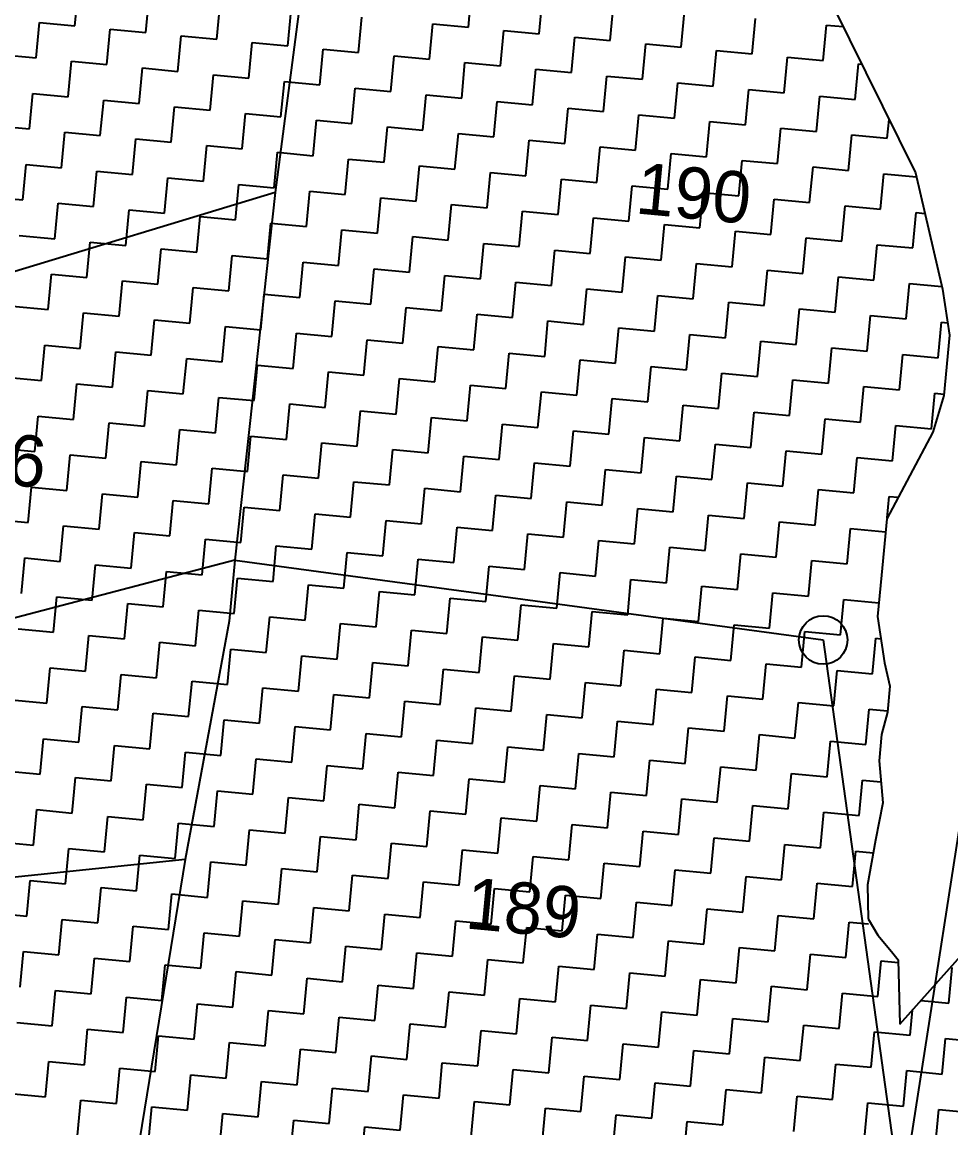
# Model space of a CAD drawing. Header units: metres. Extents: x 279090 to 282389, y 2073542 to 2078104.
# Drawn here: x 279876.3 to 280039.6, y 2076633.8 to 2076828.3 of the extents above; entities that cross this region are included whole.
import ezdxf
from ezdxf.enums import TextEntityAlignment as Align

# ---------------------------------------------------------------- set-up
doc = ezdxf.new("R2010")
doc.units = ezdxf.units.M
doc.header["$LTSCALE"] = 0.3
doc.header["$MEASUREMENT"] = 0
for name, color, linetype in [('POLY_HATCH', 12, 'Continuous'), ('POLY_PARCEL', 6, 'Continuous'), ('TEXT_PARCEL', 7, 'Continuous')]:
    doc.layers.add(name, color=color, linetype=linetype)
doc.styles.add('TEXT_MAP', font='', dxfattribs={"height": 1.8})
doc.styles.get('TEXT_MAP').set_extended_font_data('Kruti Dev 050')

msp = doc.modelspace()

# ---------------------------------------------------------------- linework, layer by layer
msp.add_circle((280017.17, 2076719.6), 4.27)
at = {"layer": 'POLY_HATCH', "linetype": 'Continuous'}
for p, q in [((279885.53, 2076827.61), (279886.12, 2076833.85)), ((279898.01, 2076826.43), (279898.6, 2076832.67)), ((279954.75, 2076827.38), (279955.34, 2076833.62)), ((279967.23, 2076826.2), (279967.82, 2076832.44)), ((279910.49, 2076825.25), (279911.08, 2076831.49)), ((279922.97, 2076824.08), (279923.56, 2076830.32)), ((279979.71, 2076825.02), (279980.3, 2076831.26)), ((279935.45, 2076822.9), (279936.03, 2076829.14)), ((279992.19, 2076823.85), (279992.77, 2076830.09)), ((280004.66, 2076822.67), (280005.25, 2076828.91)), ((279878.71, 2076821.96), (279879.29, 2076828.19)), ((279879.29, 2076828.19), (279885.53, 2076827.61)), ((279891.18, 2076820.78), (279891.77, 2076827.02)), ((279891.77, 2076827.02), (279898.01, 2076826.43)), ((279947.92, 2076821.73), (279948.51, 2076827.96)), ((279948.51, 2076827.96), (279954.75, 2076827.38)), ((279960.4, 2076820.55), (279960.99, 2076826.79)), ((279960.99, 2076826.79), (279967.23, 2076826.2)), ((280017.14, 2076821.5), (280017.73, 2076827.73)), ((280017.73, 2076827.73), (280020.67, 2076827.46)), ((279903.66, 2076819.6), (279904.25, 2076825.84)), ((279904.25, 2076825.84), (279910.49, 2076825.25)), ((279916.14, 2076818.43), (279916.73, 2076824.67)), ((279916.73, 2076824.67), (279922.97, 2076824.08)), ((279972.88, 2076819.37), (279973.47, 2076825.61)), ((279973.47, 2076825.61), (279979.71, 2076825.02)), ((279872.47, 2076822.54), (279878.71, 2076821.96)), ((279928.62, 2076817.25), (279929.21, 2076823.49)), ((279929.21, 2076823.49), (279935.45, 2076822.9)), ((279985.36, 2076818.2), (279985.95, 2076824.44)), ((279985.95, 2076824.44), (279992.19, 2076823.85)), ((279997.84, 2076817.02), (279998.43, 2076823.26)), ((279998.43, 2076823.26), (280004.66, 2076822.67)), ((279884.36, 2076815.13), (279884.94, 2076821.37)), ((279884.94, 2076821.37), (279891.18, 2076820.78)), ((279941.1, 2076816.07), (279941.68, 2076822.31)), ((279941.68, 2076822.31), (279947.92, 2076821.73)), ((279953.58, 2076814.9), (279954.16, 2076821.14)), ((279954.16, 2076821.14), (279960.4, 2076820.55)), ((280010.32, 2076815.84), (280010.9, 2076822.08)), ((280010.9, 2076822.08), (280017.14, 2076821.5)), ((280022.79, 2076814.67), (280023.38, 2076820.91)), ((280023.38, 2076820.91), (280023.94, 2076820.85)), ((279896.83, 2076813.95), (279897.42, 2076820.19)), ((279897.42, 2076820.19), (279903.66, 2076819.6)), ((279909.31, 2076812.78), (279909.9, 2076819.01)), ((279909.9, 2076819.01), (279916.14, 2076818.43)), ((279966.05, 2076813.72), (279966.64, 2076819.96)), ((279966.64, 2076819.96), (279972.88, 2076819.37)), ((279978.53, 2076812.55), (279979.12, 2076818.78)), ((279979.12, 2076818.78), (279985.36, 2076818.2)), ((279921.79, 2076811.6), (279922.38, 2076817.84)), ((279922.38, 2076817.84), (279928.62, 2076817.25)), ((279991.01, 2076811.37), (279991.6, 2076817.61)), ((279991.6, 2076817.61), (279997.84, 2076817.02)), ((279877.53, 2076809.48), (279878.12, 2076815.72)), ((279878.12, 2076815.72), (279884.36, 2076815.13)), ((279934.27, 2076810.42), (279934.86, 2076816.66)), ((279934.86, 2076816.66), (279941.1, 2076816.07)), ((279946.75, 2076809.25), (279947.34, 2076815.49)), ((279947.34, 2076815.49), (279953.58, 2076814.9)), ((280003.49, 2076810.19), (280004.08, 2076816.43)), ((280004.08, 2076816.43), (280010.32, 2076815.84)), ((280015.97, 2076809.02), (280016.56, 2076815.26)), ((280016.56, 2076815.26), (280022.79, 2076814.67)), ((279890.01, 2076808.3), (279890.6, 2076814.54)), ((279890.6, 2076814.54), (279896.83, 2076813.95)), ((279902.49, 2076807.12), (279903.07, 2076813.36)), ((279903.07, 2076813.36), (279909.31, 2076812.78)), ((279959.23, 2076808.07), (279959.81, 2076814.31)), ((279959.81, 2076814.31), (279966.05, 2076813.72)), ((279971.7, 2076806.89), (279972.29, 2076813.13)), ((279972.29, 2076813.13), (279978.53, 2076812.55)), ((279914.96, 2076805.95), (279915.55, 2076812.19)), ((279915.55, 2076812.19), (279921.79, 2076811.6)), ((279927.44, 2076804.77), (279928.03, 2076811.01)), ((279928.03, 2076811.01), (279934.27, 2076810.42)), ((279984.18, 2076805.72), (279984.77, 2076811.96)), ((279984.77, 2076811.96), (279991.01, 2076811.37)), ((280028.45, 2076807.84), (280028.76, 2076811.15)), ((279871.29, 2076810.07), (279877.53, 2076809.48)), ((279883.18, 2076802.65), (279883.77, 2076808.89)), ((279883.77, 2076808.89), (279890.01, 2076808.3)), ((279939.92, 2076803.6), (279940.51, 2076809.84)), ((279940.51, 2076809.84), (279946.75, 2076809.25)), ((279996.66, 2076804.54), (279997.25, 2076810.78)), ((279997.25, 2076810.78), (280003.49, 2076810.19)), ((280009.14, 2076803.37), (280009.73, 2076809.61)), ((280009.73, 2076809.61), (280015.97, 2076809.02)), ((279895.66, 2076801.47), (279896.25, 2076807.71)), ((279896.25, 2076807.71), (279902.49, 2076807.12)), ((279952.4, 2076802.42), (279952.99, 2076808.66)), ((279952.99, 2076808.66), (279959.23, 2076808.07)), ((279964.88, 2076801.24), (279965.47, 2076807.48)), ((279965.47, 2076807.48), (279971.7, 2076806.89)), ((280021.62, 2076802.19), (280022.21, 2076808.43)), ((280022.21, 2076808.43), (280028.45, 2076807.84)), ((279908.14, 2076800.3), (279908.72, 2076806.54)), ((279908.72, 2076806.54), (279914.96, 2076805.95)), ((279920.62, 2076799.12), (279921.2, 2076805.36)), ((279921.2, 2076805.36), (279927.44, 2076804.77)), ((279977.36, 2076800.07), (279977.94, 2076806.31)), ((279977.94, 2076806.31), (279984.18, 2076805.72)), ((279989.83, 2076798.89), (279990.42, 2076805.13)), ((279990.42, 2076805.13), (279996.66, 2076804.54)), ((279876.35, 2076797), (279876.94, 2076803.24)), ((279876.94, 2076803.24), (279883.18, 2076802.65)), ((279933.09, 2076797.95), (279933.68, 2076804.18)), ((279933.68, 2076804.18), (279939.92, 2076803.6)), ((280002.31, 2076797.72), (280002.9, 2076803.95)), ((280002.9, 2076803.95), (280009.14, 2076803.37)), ((279888.83, 2076795.82), (279889.42, 2076802.06)), ((279889.42, 2076802.06), (279895.66, 2076801.47)), ((279945.57, 2076796.77), (279946.16, 2076803.01)), ((279946.16, 2076803.01), (279952.4, 2076802.42)), ((279958.05, 2076795.59), (279958.64, 2076801.83)), ((279958.64, 2076801.83), (279964.88, 2076801.24)), ((280014.79, 2076796.54), (280015.38, 2076802.78)), ((280015.38, 2076802.78), (280021.62, 2076802.19)), ((280027.27, 2076795.36), (280027.86, 2076801.6)), ((280027.86, 2076801.6), (280033.58, 2076801.06)), ((279901.31, 2076794.65), (279901.9, 2076800.89)), ((279901.9, 2076800.89), (279908.14, 2076800.3)), ((279913.79, 2076793.47), (279914.38, 2076799.71)), ((279914.38, 2076799.71), (279920.62, 2076799.12)), ((279970.53, 2076794.42), (279971.12, 2076800.66)), ((279971.12, 2076800.66), (279977.36, 2076800.07)), ((279983.01, 2076793.24), (279983.59, 2076799.48)), ((279983.59, 2076799.48), (279989.83, 2076798.89)), ((279870.11, 2076797.59), (279876.35, 2076797)), ((279926.27, 2076792.29), (279926.85, 2076798.53)), ((279926.85, 2076798.53), (279933.09, 2076797.95)), ((279938.74, 2076791.12), (279939.33, 2076797.36)), ((279939.33, 2076797.36), (279945.57, 2076796.77)), ((279995.49, 2076792.06), (279996.07, 2076798.3)), ((279996.07, 2076798.3), (280002.31, 2076797.72)), ((279882, 2076790.17), (279882.59, 2076796.41)), ((279882.59, 2076796.41), (279888.83, 2076795.82)), ((279951.22, 2076789.94), (279951.81, 2076796.18)), ((279951.81, 2076796.18), (279958.05, 2076795.59)), ((280007.96, 2076790.89), (280008.55, 2076797.13)), ((280008.55, 2076797.13), (280014.79, 2076796.54)), ((280020.44, 2076789.71), (280021.03, 2076795.95)), ((280021.03, 2076795.95), (280027.27, 2076795.36)), ((279894.48, 2076789), (279895.07, 2076795.23)), ((279895.07, 2076795.23), (279901.31, 2076794.65)), ((279906.96, 2076787.82), (279907.55, 2076794.06)), ((279907.55, 2076794.06), (279913.79, 2076793.47)), ((279963.7, 2076788.77), (279964.29, 2076795)), ((279964.29, 2076795), (279970.53, 2076794.42)), ((279976.18, 2076787.59), (279976.77, 2076793.83)), ((279976.77, 2076793.83), (279983.01, 2076793.24)), ((280032.92, 2076788.54), (280033.51, 2076794.77)), ((280033.51, 2076794.77), (280035.07, 2076794.63)), ((279919.44, 2076786.64), (279920.03, 2076792.88)), ((279920.03, 2076792.88), (279926.27, 2076792.29)), ((279931.92, 2076785.47), (279932.51, 2076791.71)), ((279932.51, 2076791.71), (279938.74, 2076791.12)), ((279988.66, 2076786.41), (279989.25, 2076792.65)), ((279989.25, 2076792.65), (279995.49, 2076792.06)), ((280001.14, 2076785.24), (280001.72, 2076791.48)), ((280001.72, 2076791.48), (280007.96, 2076790.89)), ((279875.76, 2076790.76), (279882, 2076790.17)), ((279887.65, 2076783.34), (279888.24, 2076789.58)), ((279888.24, 2076789.58), (279894.48, 2076789)), ((279944.4, 2076784.29), (279944.98, 2076790.53)), ((279944.98, 2076790.53), (279951.22, 2076789.94)), ((280013.61, 2076784.06), (280014.2, 2076790.3)), ((280014.2, 2076790.3), (280020.44, 2076789.71)), ((279900.13, 2076782.17), (279900.72, 2076788.41)), ((279900.72, 2076788.41), (279906.96, 2076787.82)), ((279956.87, 2076783.11), (279957.46, 2076789.35)), ((279957.46, 2076789.35), (279963.7, 2076788.77)), ((279969.35, 2076781.94), (279969.94, 2076788.18)), ((279969.94, 2076788.18), (279976.18, 2076787.59)), ((280026.09, 2076782.88), (280026.68, 2076789.12)), ((280026.68, 2076789.12), (280032.92, 2076788.54)), ((279912.61, 2076780.99), (279913.2, 2076787.23)), ((279913.2, 2076787.23), (279919.44, 2076786.64)), ((279925.09, 2076779.82), (279925.68, 2076786.05)), ((279925.68, 2076786.05), (279931.92, 2076785.47)), ((279981.83, 2076780.76), (279982.42, 2076787)), ((279982.42, 2076787), (279988.66, 2076786.41)), ((279994.31, 2076779.59), (279994.9, 2076785.82)), ((279994.9, 2076785.82), (280001.14, 2076785.24)), ((279880.83, 2076777.69), (279881.42, 2076783.93)), ((279881.42, 2076783.93), (279887.65, 2076783.34)), ((279937.57, 2076778.64), (279938.16, 2076784.88)), ((279938.16, 2076784.88), (279944.4, 2076784.29)), ((279950.05, 2076777.46), (279950.63, 2076783.7)), ((279950.63, 2076783.7), (279956.87, 2076783.11)), ((280006.79, 2076778.41), (280007.38, 2076784.65)), ((280007.38, 2076784.65), (280013.61, 2076784.06)), ((279893.31, 2076776.52), (279893.89, 2076782.76)), ((279893.89, 2076782.76), (279900.13, 2076782.17)), ((279962.52, 2076776.29), (279963.11, 2076782.53)), ((279963.11, 2076782.53), (279969.35, 2076781.94)), ((280019.27, 2076777.23), (280019.85, 2076783.47)), ((280019.85, 2076783.47), (280026.09, 2076782.88)), ((280031.74, 2076776.06), (280032.33, 2076782.3)), ((280032.33, 2076782.3), (280038.05, 2076781.76)), ((279905.78, 2076775.34), (279906.37, 2076781.58)), ((279906.37, 2076781.58), (279912.61, 2076780.99)), ((279918.26, 2076774.16), (279918.85, 2076780.4)), ((279918.85, 2076780.4), (279925.09, 2076779.82)), ((279975, 2076775.11), (279975.59, 2076781.35)), ((279975.59, 2076781.35), (279981.83, 2076780.76)), ((279987.48, 2076773.93), (279988.07, 2076780.17)), ((279988.07, 2076780.17), (279994.31, 2076779.59)), ((279874.59, 2076778.28), (279880.83, 2076777.69)), ((279930.74, 2076772.99), (279931.33, 2076779.23)), ((279931.33, 2076779.23), (279937.57, 2076778.64)), ((279943.22, 2076771.81), (279943.81, 2076778.05)), ((279943.81, 2076778.05), (279950.05, 2076777.46)), ((279999.96, 2076772.76), (280000.55, 2076779)), ((280000.55, 2076779), (280006.79, 2076778.41)), ((280012.44, 2076771.58), (280013.03, 2076777.82)), ((280013.03, 2076777.82), (280019.27, 2076777.23)), ((279886.48, 2076770.87), (279887.07, 2076777.11)), ((279887.07, 2076777.11), (279893.31, 2076776.52)), ((279898.96, 2076769.69), (279899.55, 2076775.93)), ((279899.55, 2076775.93), (279905.78, 2076775.34)), ((279955.7, 2076770.64), (279956.29, 2076776.88)), ((279956.29, 2076776.88), (279962.52, 2076776.29)), ((280024.92, 2076770.41), (280025.5, 2076776.65)), ((280025.5, 2076776.65), (280031.74, 2076776.06)), ((279911.44, 2076768.51), (279912.02, 2076774.75)), ((279912.02, 2076774.75), (279918.26, 2076774.16)), ((279968.18, 2076769.46), (279968.76, 2076775.7)), ((279968.76, 2076775.7), (279975, 2076775.11)), ((279980.65, 2076768.28), (279981.24, 2076774.52)), ((279981.24, 2076774.52), (279987.48, 2076773.93)), ((280037.4, 2076769.23), (280037.98, 2076775.47)), ((280037.98, 2076775.47), (280039.06, 2076775.37)), ((279923.91, 2076767.34), (279924.5, 2076773.58)), ((279924.5, 2076773.58), (279930.74, 2076772.99)), ((279936.39, 2076766.16), (279936.98, 2076772.4)), ((279936.98, 2076772.4), (279943.22, 2076771.81)), ((279993.13, 2076767.11), (279993.72, 2076773.35)), ((279993.72, 2076773.35), (279999.96, 2076772.76)), ((280005.61, 2076765.93), (280006.2, 2076772.17)), ((280006.2, 2076772.17), (280012.44, 2076771.58)), ((279879.65, 2076765.21), (279880.24, 2076771.45)), ((279880.24, 2076771.45), (279886.48, 2076770.87)), ((279892.13, 2076764.04), (279892.72, 2076770.28)), ((279892.72, 2076770.28), (279898.96, 2076769.69)), ((279948.87, 2076764.98), (279949.46, 2076771.22)), ((279949.46, 2076771.22), (279955.7, 2076770.64)), ((279961.35, 2076763.81), (279961.94, 2076770.05)), ((279961.94, 2076770.05), (279968.18, 2076769.46)), ((280018.09, 2076764.75), (280018.68, 2076770.99)), ((280018.68, 2076770.99), (280024.92, 2076770.41)), ((279904.61, 2076762.86), (279905.2, 2076769.1)), ((279905.2, 2076769.1), (279911.44, 2076768.51)), ((279973.83, 2076762.63), (279974.42, 2076768.87)), ((279974.42, 2076768.87), (279980.65, 2076768.28)), ((280030.57, 2076763.58), (280031.16, 2076769.82)), ((280031.16, 2076769.82), (280037.4, 2076769.23)), ((279917.09, 2076761.69), (279917.67, 2076767.93)), ((279917.67, 2076767.93), (279923.91, 2076767.34)), ((279929.56, 2076760.51), (279930.15, 2076766.75)), ((279930.15, 2076766.75), (279936.39, 2076766.16)), ((279986.31, 2076761.46), (279986.89, 2076767.7)), ((279986.89, 2076767.7), (279993.13, 2076767.11)), ((279998.78, 2076760.28), (279999.37, 2076766.52)), ((279999.37, 2076766.52), (280005.61, 2076765.93)), ((279873.41, 2076765.8), (279879.65, 2076765.21)), ((279885.3, 2076758.39), (279885.89, 2076764.63)), ((279885.89, 2076764.63), (279892.13, 2076764.04)), ((279942.04, 2076759.33), (279942.63, 2076765.57)), ((279942.63, 2076765.57), (279948.87, 2076764.98)), ((279954.52, 2076758.16), (279955.11, 2076764.4)), ((279955.11, 2076764.4), (279961.35, 2076763.81)), ((280011.26, 2076759.1), (280011.85, 2076765.34)), ((280011.85, 2076765.34), (280018.09, 2076764.75)), ((280023.74, 2076757.93), (280024.33, 2076764.17)), ((280024.33, 2076764.17), (280030.57, 2076763.58)), ((279897.78, 2076757.21), (279898.37, 2076763.45)), ((279898.37, 2076763.45), (279904.61, 2076762.86)), ((279910.26, 2076756.04), (279910.85, 2076762.27)), ((279910.85, 2076762.27), (279917.09, 2076761.69)), ((279967, 2076756.98), (279967.59, 2076763.22)), ((279967.59, 2076763.22), (279973.83, 2076762.63)), ((280036.22, 2076756.75), (280036.81, 2076762.99)), ((280036.81, 2076762.99), (280038.42, 2076762.84)), ((279922.74, 2076754.86), (279923.33, 2076761.1)), ((279923.33, 2076761.1), (279929.56, 2076760.51)), ((279979.48, 2076755.81), (279980.07, 2076762.04)), ((279980.07, 2076762.04), (279986.31, 2076761.46)), ((279991.96, 2076754.63), (279992.54, 2076760.87)), ((279992.54, 2076760.87), (279998.78, 2076760.28)), ((279878.48, 2076752.74), (279879.06, 2076758.98)), ((279879.06, 2076758.98), (279885.3, 2076758.39)), ((279935.22, 2076753.68), (279935.8, 2076759.92)), ((279935.8, 2076759.92), (279942.04, 2076759.33)), ((279947.69, 2076752.51), (279948.28, 2076758.75)), ((279948.28, 2076758.75), (279954.52, 2076758.16)), ((280004.43, 2076753.45), (280005.02, 2076759.69)), ((280005.02, 2076759.69), (280011.26, 2076759.1)), ((280016.91, 2076752.28), (280017.5, 2076758.52)), ((280017.5, 2076758.52), (280023.74, 2076757.93)), ((279890.95, 2076751.56), (279891.54, 2076757.8)), ((279891.54, 2076757.8), (279897.78, 2076757.21)), ((279903.43, 2076750.38), (279904.02, 2076756.62)), ((279904.02, 2076756.62), (279910.26, 2076756.04)), ((279960.17, 2076751.33), (279960.76, 2076757.57)), ((279960.76, 2076757.57), (279967, 2076756.98)), ((279972.65, 2076750.15), (279973.24, 2076756.39)), ((279973.24, 2076756.39), (279979.48, 2076755.81)), ((280029.39, 2076751.1), (280029.98, 2076757.34)), ((280029.98, 2076757.34), (280036.22, 2076756.75)), ((279915.91, 2076749.21), (279916.5, 2076755.45)), ((279916.5, 2076755.45), (279922.74, 2076754.86)), ((279985.13, 2076748.98), (279985.72, 2076755.22)), ((279985.72, 2076755.22), (279991.96, 2076754.63)), ((279872.24, 2076753.32), (279878.48, 2076752.74)), ((279928.39, 2076748.03), (279928.98, 2076754.27)), ((279928.98, 2076754.27), (279935.22, 2076753.68)), ((279940.87, 2076746.86), (279941.46, 2076753.09)), ((279941.46, 2076753.09), (279947.69, 2076752.51)), ((279997.61, 2076747.8), (279998.2, 2076754.04)), ((279998.2, 2076754.04), (280004.43, 2076753.45)), ((280010.09, 2076746.63), (280010.67, 2076752.86)), ((280010.67, 2076752.86), (280016.91, 2076752.28)), ((279884.13, 2076745.91), (279884.71, 2076752.15)), ((279884.71, 2076752.15), (279890.95, 2076751.56)), ((279896.6, 2076744.73), (279897.19, 2076750.97)), ((279897.19, 2076750.97), (279903.43, 2076750.38)), ((279953.35, 2076745.68), (279953.93, 2076751.92)), ((279953.93, 2076751.92), (279960.17, 2076751.33)), ((279965.82, 2076744.5), (279966.41, 2076750.74)), ((279966.41, 2076750.74), (279972.65, 2076750.15)), ((280022.56, 2076745.45), (280023.15, 2076751.69)), ((280023.15, 2076751.69), (280029.39, 2076751.1)), ((279909.08, 2076743.56), (279909.67, 2076749.8)), ((279909.67, 2076749.8), (279915.91, 2076749.21)), ((279921.56, 2076742.38), (279922.15, 2076748.62)), ((279922.15, 2076748.62), (279928.39, 2076748.03)), ((279978.3, 2076743.33), (279978.89, 2076749.57)), ((279978.89, 2076749.57), (279985.13, 2076748.98)), ((279934.04, 2076741.2), (279934.63, 2076747.44)), ((279934.63, 2076747.44), (279940.87, 2076746.86)), ((279990.78, 2076742.15), (279991.37, 2076748.39)), ((279991.37, 2076748.39), (279997.61, 2076747.8)), ((280003.26, 2076740.97), (280003.85, 2076747.21)), ((280003.85, 2076747.21), (280010.09, 2076746.63)), ((279877.3, 2076740.26), (279877.89, 2076746.5)), ((279877.89, 2076746.5), (279884.13, 2076745.91)), ((279889.78, 2076739.08), (279890.37, 2076745.32)), ((279890.37, 2076745.32), (279896.6, 2076744.73)), ((279946.52, 2076740.03), (279947.11, 2076746.27)), ((279947.11, 2076746.27), (279953.35, 2076745.68)), ((279959, 2076738.85), (279959.58, 2076745.09)), ((279959.58, 2076745.09), (279965.82, 2076744.5)), ((280015.74, 2076739.8), (280016.33, 2076746.04)), ((280016.33, 2076746.04), (280022.56, 2076745.45)), ((280028.45, 2076741.06), (280028.8, 2076744.86)), ((280028.8, 2076744.86), (280030.39, 2076744.71)), ((279902.26, 2076737.91), (279902.84, 2076744.14)), ((279902.84, 2076744.14), (279909.08, 2076743.56)), ((279914.73, 2076736.73), (279915.32, 2076742.97)), ((279915.32, 2076742.97), (279921.56, 2076742.38)), ((279971.47, 2076737.68), (279972.06, 2076743.91)), ((279972.06, 2076743.91), (279978.3, 2076743.33)), ((279871.06, 2076740.85), (279877.3, 2076740.26)), ((279927.21, 2076735.55), (279927.8, 2076741.79)), ((279927.8, 2076741.79), (279934.04, 2076741.2)), ((279983.95, 2076736.5), (279984.54, 2076742.74)), ((279984.54, 2076742.74), (279990.78, 2076742.15)), ((279996.43, 2076735.32), (279997.02, 2076741.56)), ((279997.02, 2076741.56), (280003.26, 2076740.97)), ((279882.95, 2076733.43), (279883.54, 2076739.67)), ((279883.54, 2076739.67), (279889.78, 2076739.08)), ((279939.69, 2076734.38), (279940.28, 2076740.62)), ((279940.28, 2076740.62), (279946.52, 2076740.03)), ((279952.17, 2076733.2), (279952.76, 2076739.44)), ((279952.76, 2076739.44), (279959, 2076738.85)), ((280008.91, 2076734.15), (280009.5, 2076740.39)), ((280009.5, 2076740.39), (280015.74, 2076739.8)), ((280021.39, 2076732.97), (280021.98, 2076739.21)), ((280021.98, 2076739.21), (280028.14, 2076738.63)), ((279895.43, 2076732.25), (279896.02, 2076738.49)), ((279896.02, 2076738.49), (279902.26, 2076737.91)), ((279907.91, 2076731.08), (279908.49, 2076737.32)), ((279908.49, 2076737.32), (279914.73, 2076736.73)), ((279964.65, 2076732.02), (279965.24, 2076738.26)), ((279965.24, 2076738.26), (279971.47, 2076737.68)), ((279977.13, 2076730.85), (279977.71, 2076737.09)), ((279977.71, 2076737.09), (279983.95, 2076736.5)), ((279920.39, 2076729.9), (279920.97, 2076736.14)), ((279920.97, 2076736.14), (279927.21, 2076735.55)), ((279989.6, 2076729.67), (279990.19, 2076735.91)), ((279990.19, 2076735.91), (279996.43, 2076735.32)), ((279876.12, 2076727.78), (279876.71, 2076734.02)), ((279876.71, 2076734.02), (279882.95, 2076733.43)), ((279932.86, 2076728.73), (279933.45, 2076734.97)), ((279933.45, 2076734.97), (279939.69, 2076734.38)), ((279945.34, 2076727.55), (279945.93, 2076733.79)), ((279945.93, 2076733.79), (279952.17, 2076733.2)), ((280002.08, 2076728.5), (280002.67, 2076734.74)), ((280002.67, 2076734.74), (280008.91, 2076734.15)), ((280014.56, 2076727.32), (280015.15, 2076733.56)), ((280015.15, 2076733.56), (280021.39, 2076732.97)), ((279888.6, 2076726.6), (279889.19, 2076732.84)), ((279889.19, 2076732.84), (279895.43, 2076732.25)), ((279901.08, 2076725.43), (279901.67, 2076731.67)), ((279901.67, 2076731.67), (279907.91, 2076731.08)), ((279957.82, 2076726.37), (279958.41, 2076732.61)), ((279958.41, 2076732.61), (279964.65, 2076732.02)), ((279970.3, 2076725.2), (279970.89, 2076731.44)), ((279970.89, 2076731.44), (279977.13, 2076730.85)), ((279913.56, 2076724.25), (279914.15, 2076730.49)), ((279914.15, 2076730.49), (279920.39, 2076729.9)), ((279926.04, 2076723.07), (279926.62, 2076729.31)), ((279926.62, 2076729.31), (279932.86, 2076728.73)), ((279982.78, 2076724.02), (279983.36, 2076730.26)), ((279983.36, 2076730.26), (279989.6, 2076729.67)), ((279938.51, 2076721.9), (279939.1, 2076728.14)), ((279939.1, 2076728.14), (279945.34, 2076727.55)), ((279995.26, 2076722.85), (279995.84, 2076729.08)), ((279995.84, 2076729.08), (280002.08, 2076728.5)), ((280007.73, 2076721.67), (280008.32, 2076727.91)), ((280008.32, 2076727.91), (280014.56, 2076727.32)), ((279881.77, 2076720.95), (279882.36, 2076727.19)), ((279882.36, 2076727.19), (279888.6, 2076726.6)), ((279894.25, 2076719.78), (279894.84, 2076726.02)), ((279894.84, 2076726.02), (279901.08, 2076725.43)), ((279950.99, 2076720.72), (279951.58, 2076726.96)), ((279951.58, 2076726.96), (279957.82, 2076726.37)), ((279963.47, 2076719.55), (279964.06, 2076725.79)), ((279964.06, 2076725.79), (279970.3, 2076725.2)), ((280020.21, 2076720.49), (280020.8, 2076726.73)), ((280020.8, 2076726.73), (280026.96, 2076726.15)), ((279906.73, 2076718.6), (279907.32, 2076724.84)), ((279907.32, 2076724.84), (279913.56, 2076724.25)), ((279919.21, 2076717.42), (279919.8, 2076723.66)), ((279919.8, 2076723.66), (279926.04, 2076723.07)), ((279975.95, 2076718.37), (279976.54, 2076724.61)), ((279976.54, 2076724.61), (279982.78, 2076724.02)), ((279988.43, 2076717.19), (279989.02, 2076723.43)), ((279989.02, 2076723.43), (279995.26, 2076722.85)), ((279875.53, 2076721.54), (279881.77, 2076720.95)), ((279931.69, 2076716.25), (279932.28, 2076722.49)), ((279932.28, 2076722.49), (279938.51, 2076721.9)), ((280000.91, 2076716.02), (280001.49, 2076722.26)), ((280001.49, 2076722.26), (280007.73, 2076721.67)), ((279887.42, 2076714.13), (279888.01, 2076720.36)), ((279888.01, 2076720.36), (279894.25, 2076719.78)), ((279944.17, 2076715.07), (279944.75, 2076721.31)), ((279944.75, 2076721.31), (279950.99, 2076720.72)), ((279956.64, 2076713.9), (279957.23, 2076720.13)), ((279957.23, 2076720.13), (279963.47, 2076719.55)), ((280013.38, 2076714.84), (280013.97, 2076721.08)), ((280013.97, 2076721.08), (280020.21, 2076720.49)), ((280025.86, 2076713.67), (280026.45, 2076719.9)), ((280026.45, 2076719.9), (280027.33, 2076719.82)), ((279899.9, 2076712.95), (279900.49, 2076719.19)), ((279900.49, 2076719.19), (279906.73, 2076718.6)), ((279912.38, 2076711.77), (279912.97, 2076718.01)), ((279912.97, 2076718.01), (279919.21, 2076717.42)), ((279969.12, 2076712.72), (279969.71, 2076718.96)), ((279969.71, 2076718.96), (279975.95, 2076718.37)), ((279981.6, 2076711.54), (279982.19, 2076717.78)), ((279982.19, 2076717.78), (279988.43, 2076717.19)), ((279924.86, 2076710.6), (279925.45, 2076716.84)), ((279925.45, 2076716.84), (279931.69, 2076716.25)), ((279937.34, 2076709.42), (279937.93, 2076715.66)), ((279937.93, 2076715.66), (279944.17, 2076715.07)), ((279994.08, 2076710.37), (279994.67, 2076716.61)), ((279994.67, 2076716.61), (280000.91, 2076716.02)), ((279880.6, 2076708.47), (279881.19, 2076714.71)), ((279881.19, 2076714.71), (279887.42, 2076714.13)), ((279949.82, 2076708.24), (279950.4, 2076714.48)), ((279950.4, 2076714.48), (279956.64, 2076713.9)), ((280006.56, 2076709.19), (280007.15, 2076715.43)), ((280007.15, 2076715.43), (280013.38, 2076714.84)), ((280019.04, 2076708.01), (280019.62, 2076714.25)), ((280019.62, 2076714.25), (280025.86, 2076713.67)), ((279893.08, 2076707.3), (279893.66, 2076713.54)), ((279893.66, 2076713.54), (279899.9, 2076712.95)), ((279905.55, 2076706.12), (279906.14, 2076712.36)), ((279906.14, 2076712.36), (279912.38, 2076711.77)), ((279962.3, 2076707.07), (279962.88, 2076713.31)), ((279962.88, 2076713.31), (279969.12, 2076712.72)), ((279974.77, 2076705.89), (279975.36, 2076712.13)), ((279975.36, 2076712.13), (279981.6, 2076711.54)), ((279918.03, 2076704.95), (279918.62, 2076711.18)), ((279918.62, 2076711.18), (279924.86, 2076710.6)), ((279930.51, 2076703.77), (279931.1, 2076710.01)), ((279931.1, 2076710.01), (279937.34, 2076709.42)), ((279987.25, 2076704.72), (279987.84, 2076710.95)), ((279987.84, 2076710.95), (279994.08, 2076710.37)), ((279999.73, 2076703.54), (280000.32, 2076709.78)), ((280000.32, 2076709.78), (280006.56, 2076709.19)), ((279874.36, 2076709.06), (279880.6, 2076708.47)), ((279886.25, 2076701.65), (279886.84, 2076707.89)), ((279886.84, 2076707.89), (279893.08, 2076707.3)), ((279942.99, 2076702.59), (279943.58, 2076708.83)), ((279943.58, 2076708.83), (279949.82, 2076708.24)), ((280012.21, 2076702.36), (280012.8, 2076708.6)), ((280012.8, 2076708.6), (280019.04, 2076708.01)), ((279898.73, 2076700.47), (279899.32, 2076706.71)), ((279899.32, 2076706.71), (279905.55, 2076706.12)), ((279955.47, 2076701.42), (279956.06, 2076707.66)), ((279956.06, 2076707.66), (279962.3, 2076707.07)), ((279967.95, 2076700.24), (279968.53, 2076706.48)), ((279968.53, 2076706.48), (279974.77, 2076705.89)), ((280024.69, 2076701.19), (280025.27, 2076707.43)), ((280025.27, 2076707.43), (280028.5, 2076707.12)), ((279911.21, 2076699.29), (279911.79, 2076705.53)), ((279911.79, 2076705.53), (279918.03, 2076704.95)), ((279923.68, 2076698.12), (279924.27, 2076704.36)), ((279924.27, 2076704.36), (279930.51, 2076703.77)), ((279980.42, 2076699.06), (279981.01, 2076705.3)), ((279981.01, 2076705.3), (279987.25, 2076704.72)), ((279992.9, 2076697.89), (279993.49, 2076704.13)), ((279993.49, 2076704.13), (279999.73, 2076703.54)), ((279879.42, 2076696), (279880.01, 2076702.23)), ((279880.01, 2076702.23), (279886.25, 2076701.65)), ((279936.16, 2076696.94), (279936.75, 2076703.18)), ((279936.75, 2076703.18), (279942.99, 2076702.59)), ((279948.64, 2076695.77), (279949.23, 2076702.01)), ((279949.23, 2076702.01), (279955.47, 2076701.42)), ((280005.38, 2076696.71), (280005.97, 2076702.95)), ((280005.97, 2076702.95), (280012.21, 2076702.36)), ((279891.9, 2076694.82), (279892.49, 2076701.06)), ((279892.49, 2076701.06), (279898.73, 2076700.47)), ((279961.12, 2076694.59), (279961.71, 2076700.83)), ((279961.71, 2076700.83), (279967.95, 2076700.24)), ((280017.86, 2076695.54), (280018.45, 2076701.78)), ((280018.45, 2076701.78), (280024.69, 2076701.19)), ((279904.38, 2076693.64), (279904.97, 2076699.88)), ((279904.97, 2076699.88), (279911.21, 2076699.29)), ((279916.86, 2076692.47), (279917.44, 2076698.71)), ((279917.44, 2076698.71), (279923.68, 2076698.12)), ((279973.6, 2076693.41), (279974.19, 2076699.65)), ((279974.19, 2076699.65), (279980.42, 2076699.06)), ((279986.08, 2076692.24), (279986.66, 2076698.48)), ((279986.66, 2076698.48), (279992.9, 2076697.89)), ((279873.18, 2076696.58), (279879.42, 2076696)), ((279929.33, 2076691.29), (279929.92, 2076697.53)), ((279929.92, 2076697.53), (279936.16, 2076696.94)), ((279941.81, 2076690.11), (279942.4, 2076696.35)), ((279942.4, 2076696.35), (279948.64, 2076695.77)), ((279998.55, 2076691.06), (279999.14, 2076697.3)), ((279999.14, 2076697.3), (280005.38, 2076696.71)), ((280011.03, 2076689.88), (280011.62, 2076696.12)), ((280011.62, 2076696.12), (280017.86, 2076695.54)), ((279885.07, 2076689.17), (279885.66, 2076695.41)), ((279885.66, 2076695.41), (279891.9, 2076694.82)), ((279897.55, 2076687.99), (279898.14, 2076694.23)), ((279898.14, 2076694.23), (279904.38, 2076693.64)), ((279954.29, 2076688.94), (279954.88, 2076695.18)), ((279954.88, 2076695.18), (279961.12, 2076694.59)), ((280023.51, 2076688.71), (280024.1, 2076694.95)), ((280024.1, 2076694.95), (280027.33, 2076694.64)), ((279910.03, 2076686.82), (279910.62, 2076693.06)), ((279910.62, 2076693.06), (279916.86, 2076692.47)), ((279966.77, 2076687.76), (279967.36, 2076694)), ((279967.36, 2076694), (279973.6, 2076693.41)), ((279979.25, 2076686.59), (279979.84, 2076692.83)), ((279979.84, 2076692.83), (279986.08, 2076692.24)), ((279922.51, 2076685.64), (279923.1, 2076691.88)), ((279923.1, 2076691.88), (279929.33, 2076691.29)), ((279934.99, 2076684.46), (279935.57, 2076690.7)), ((279935.57, 2076690.7), (279941.81, 2076690.11)), ((279991.73, 2076685.41), (279992.31, 2076691.65)), ((279992.31, 2076691.65), (279998.55, 2076691.06)), ((280004.2, 2076684.23), (280004.79, 2076690.47)), ((280004.79, 2076690.47), (280011.03, 2076689.88)), ((279878.25, 2076683.52), (279878.83, 2076689.76)), ((279878.83, 2076689.76), (279885.07, 2076689.17)), ((279890.72, 2076682.34), (279891.31, 2076688.58)), ((279891.31, 2076688.58), (279897.55, 2076687.99)), ((279947.46, 2076683.29), (279948.05, 2076689.53)), ((279948.05, 2076689.53), (279954.29, 2076688.94)), ((279959.94, 2076682.11), (279960.53, 2076688.35)), ((279960.53, 2076688.35), (279966.77, 2076687.76)), ((280016.68, 2076683.06), (280017.27, 2076689.3)), ((280017.27, 2076689.3), (280023.51, 2076688.71)), ((279903.2, 2076681.17), (279903.79, 2076687.4)), ((279903.79, 2076687.4), (279910.03, 2076686.82)), ((279972.42, 2076680.94), (279973.01, 2076687.17)), ((279973.01, 2076687.17), (279979.25, 2076686.59)), ((279915.68, 2076679.99), (279916.27, 2076686.23)), ((279916.27, 2076686.23), (279922.51, 2076685.64)), ((279928.16, 2076678.81), (279928.75, 2076685.05)), ((279928.75, 2076685.05), (279934.99, 2076684.46)), ((279984.9, 2076679.76), (279985.49, 2076686)), ((279985.49, 2076686), (279991.73, 2076685.41)), ((279997.38, 2076678.58), (279997.97, 2076684.82)), ((279997.97, 2076684.82), (280004.2, 2076684.23)), ((279872.01, 2076684.11), (279878.25, 2076683.52)), ((279883.9, 2076676.69), (279884.48, 2076682.93)), ((279884.48, 2076682.93), (279890.72, 2076682.34)), ((279940.64, 2076677.64), (279941.23, 2076683.88)), ((279941.23, 2076683.88), (279947.46, 2076683.29)), ((279953.12, 2076676.46), (279953.7, 2076682.7)), ((279953.7, 2076682.7), (279959.94, 2076682.11)), ((280009.86, 2076677.41), (280010.44, 2076683.65)), ((280010.44, 2076683.65), (280016.68, 2076683.06)), ((279896.37, 2076675.51), (279896.96, 2076681.75)), ((279896.96, 2076681.75), (279903.2, 2076681.17)), ((279908.85, 2076674.34), (279909.44, 2076680.58)), ((279909.44, 2076680.58), (279915.68, 2076679.99)), ((279965.59, 2076675.28), (279966.18, 2076681.52)), ((279966.18, 2076681.52), (279972.42, 2076680.94)), ((280022.33, 2076676.23), (280022.92, 2076682.47)), ((280022.92, 2076682.47), (280025.96, 2076682.18)), ((279921.33, 2076673.16), (279921.92, 2076679.4)), ((279921.92, 2076679.4), (279928.16, 2076678.81)), ((279978.07, 2076674.11), (279978.66, 2076680.35)), ((279978.66, 2076680.35), (279984.9, 2076679.76)), ((279990.55, 2076672.93), (279991.14, 2076679.17)), ((279991.14, 2076679.17), (279997.38, 2076678.58)), ((279877.07, 2076671.04), (279877.66, 2076677.28)), ((279877.66, 2076677.28), (279883.9, 2076676.69)), ((279933.81, 2076671.99), (279934.4, 2076678.22)), ((279934.4, 2076678.22), (279940.64, 2076677.64)), ((279946.29, 2076670.81), (279946.88, 2076677.05)), ((279946.88, 2076677.05), (279953.12, 2076676.46)), ((280003.03, 2076671.76), (280003.62, 2076677.99)), ((280003.62, 2076677.99), (280009.86, 2076677.41)), ((280015.51, 2076670.58), (280016.1, 2076676.82)), ((280016.1, 2076676.82), (280022.33, 2076676.23)), ((279889.55, 2076669.86), (279890.14, 2076676.1)), ((279890.14, 2076676.1), (279896.37, 2076675.51)), ((279902.03, 2076668.69), (279902.61, 2076674.93)), ((279902.61, 2076674.93), (279908.85, 2076674.34)), ((279958.77, 2076669.63), (279959.35, 2076675.87)), ((279959.35, 2076675.87), (279965.59, 2076675.28)), ((279914.5, 2076667.51), (279915.09, 2076673.75)), ((279915.09, 2076673.75), (279921.33, 2076673.16)), ((279971.24, 2076668.46), (279971.83, 2076674.7)), ((279971.83, 2076674.7), (279978.07, 2076674.11)), ((279983.72, 2076667.28), (279984.31, 2076673.52)), ((279984.31, 2076673.52), (279990.55, 2076672.93)), ((279870.83, 2076671.63), (279877.07, 2076671.04)), ((279926.98, 2076666.33), (279927.57, 2076672.57)), ((279927.57, 2076672.57), (279933.81, 2076671.99)), ((279939.46, 2076665.16), (279940.05, 2076671.4)), ((279940.05, 2076671.4), (279946.29, 2076670.81)), ((279996.2, 2076666.1), (279996.79, 2076672.34)), ((279996.79, 2076672.34), (280003.03, 2076671.76)), ((280008.68, 2076664.93), (280009.27, 2076671.17)), ((280009.27, 2076671.17), (280015.51, 2076670.58)), ((279882.72, 2076664.21), (279883.31, 2076670.45)), ((279883.31, 2076670.45), (279889.55, 2076669.86)), ((279895.2, 2076663.04), (279895.79, 2076669.27)), ((279895.79, 2076669.27), (279902.03, 2076668.69)), ((279951.94, 2076663.98), (279952.53, 2076670.22)), ((279952.53, 2076670.22), (279958.77, 2076669.63)), ((279964.42, 2076662.81), (279965.01, 2076669.04)), ((279965.01, 2076669.04), (279971.24, 2076668.46)), ((280021.16, 2076663.75), (280021.75, 2076669.99)), ((280021.75, 2076669.99), (280025.16, 2076669.67)), ((279907.68, 2076661.86), (279908.26, 2076668.1)), ((279908.26, 2076668.1), (279914.5, 2076667.51)), ((279976.9, 2076661.63), (279977.48, 2076667.87)), ((279977.48, 2076667.87), (279983.72, 2076667.28)), ((279920.16, 2076660.68), (279920.74, 2076666.92)), ((279920.74, 2076666.92), (279926.98, 2076666.33)), ((279932.63, 2076659.51), (279933.22, 2076665.75)), ((279933.22, 2076665.75), (279939.46, 2076665.16)), ((279989.37, 2076660.45), (279989.96, 2076666.69)), ((279989.96, 2076666.69), (279996.2, 2076666.1)), ((280001.85, 2076659.28), (280002.44, 2076665.52)), ((280002.44, 2076665.52), (280008.68, 2076664.93)), ((279875.89, 2076658.56), (279876.48, 2076664.8)), ((279876.48, 2076664.8), (279882.72, 2076664.21)), ((279888.37, 2076657.38), (279888.96, 2076663.62)), ((279888.96, 2076663.62), (279895.2, 2076663.04)), ((279945.11, 2076658.33), (279945.7, 2076664.57)), ((279945.7, 2076664.57), (279951.94, 2076663.98)), ((279957.59, 2076657.15), (279958.18, 2076663.39)), ((279958.18, 2076663.39), (279964.42, 2076662.81)), ((280014.33, 2076658.1), (280014.92, 2076664.34)), ((280014.92, 2076664.34), (280021.16, 2076663.75)), ((280026.81, 2076656.92), (280027.4, 2076663.16)), ((280027.4, 2076663.16), (280030.39, 2076662.88)), ((279900.85, 2076656.21), (279901.44, 2076662.45)), ((279901.44, 2076662.45), (279907.68, 2076661.86)), ((279913.33, 2076655.03), (279913.92, 2076661.27)), ((279913.92, 2076661.27), (279920.16, 2076660.68)), ((279970.07, 2076655.98), (279970.66, 2076662.22)), ((279970.66, 2076662.22), (279976.9, 2076661.63)), ((280039.29, 2076655.75), (280039.88, 2076661.99)), ((279925.81, 2076653.86), (279926.39, 2076660.1)), ((279926.39, 2076660.1), (279932.63, 2076659.51)), ((279982.55, 2076654.8), (279983.13, 2076661.04)), ((279983.13, 2076661.04), (279989.37, 2076660.45)), ((279995.03, 2076653.63), (279995.61, 2076659.87)), ((279995.61, 2076659.87), (280001.85, 2076659.28)), ((279881.54, 2076651.73), (279882.13, 2076657.97)), ((279882.13, 2076657.97), (279888.37, 2076657.38)), ((279938.28, 2076652.68), (279938.87, 2076658.92)), ((279938.87, 2076658.92), (279945.11, 2076658.33)), ((279950.76, 2076651.5), (279951.35, 2076657.74)), ((279951.35, 2076657.74), (279957.59, 2076657.15)), ((280007.5, 2076652.45), (280008.09, 2076658.69)), ((280008.09, 2076658.69), (280014.33, 2076658.1)), ((280019.98, 2076651.27), (280020.57, 2076657.51)), ((280020.57, 2076657.51), (280026.81, 2076656.92)), ((279894.02, 2076650.56), (279894.61, 2076656.8)), ((279894.61, 2076656.8), (279900.85, 2076656.21)), ((279906.5, 2076649.38), (279907.09, 2076655.62)), ((279907.09, 2076655.62), (279913.33, 2076655.03)), ((279963.24, 2076650.33), (279963.83, 2076656.57)), ((279963.83, 2076656.57), (279970.07, 2076655.98)), ((279975.72, 2076649.15), (279976.31, 2076655.39)), ((279976.31, 2076655.39), (279982.55, 2076654.8)), ((280034.39, 2076656.21), (280039.29, 2076655.75)), ((279918.98, 2076648.2), (279919.57, 2076654.44)), ((279919.57, 2076654.44), (279925.81, 2076653.86)), ((279988.2, 2076647.97), (279988.79, 2076654.21)), ((279988.79, 2076654.21), (279995.03, 2076653.63)), ((280032.46, 2076650.1), (280032.88, 2076654.52)), ((279875.3, 2076652.32), (279881.54, 2076651.73)), ((279931.46, 2076647.03), (279932.05, 2076653.27)), ((279932.05, 2076653.27), (279938.28, 2076652.68)), ((279943.94, 2076645.85), (279944.52, 2076652.09)), ((279944.52, 2076652.09), (279950.76, 2076651.5)), ((280000.68, 2076646.8), (280001.26, 2076653.04)), ((280001.26, 2076653.04), (280007.5, 2076652.45)), ((280013.15, 2076645.62), (280013.74, 2076651.86)), ((280013.74, 2076651.86), (280019.98, 2076651.27)), ((279887.2, 2076644.91), (279887.78, 2076651.15)), ((279887.78, 2076651.15), (279894.02, 2076650.56)), ((279899.67, 2076643.73), (279900.26, 2076649.97)), ((279900.26, 2076649.97), (279906.5, 2076649.38)), ((279956.41, 2076644.68), (279957, 2076650.92)), ((279957, 2076650.92), (279963.24, 2076650.33)), ((279968.89, 2076643.5), (279969.48, 2076649.74)), ((279969.48, 2076649.74), (279975.72, 2076649.15)), ((280025.63, 2076644.45), (280026.22, 2076650.69)), ((280026.22, 2076650.69), (280032.46, 2076650.1)), ((280038.11, 2076643.27), (280038.7, 2076649.51)), ((280038.7, 2076649.51), (280044.94, 2076648.92)), ((279912.15, 2076642.55), (279912.74, 2076648.79)), ((279912.74, 2076648.79), (279918.98, 2076648.2)), ((279924.63, 2076641.38), (279925.22, 2076647.62)), ((279925.22, 2076647.62), (279931.46, 2076647.03)), ((279981.37, 2076642.32), (279981.96, 2076648.56)), ((279981.96, 2076648.56), (279988.2, 2076647.97)), ((279937.11, 2076640.2), (279937.7, 2076646.44)), ((279937.7, 2076646.44), (279943.94, 2076645.85)), ((279993.85, 2076641.15), (279994.44, 2076647.39)), ((279994.44, 2076647.39), (280000.68, 2076646.8)), ((280006.33, 2076639.97), (280006.92, 2076646.21)), ((280006.92, 2076646.21), (280013.15, 2076645.62)), ((279880.37, 2076639.26), (279880.96, 2076645.49)), ((279880.96, 2076645.49), (279887.2, 2076644.91)), ((279892.85, 2076638.08), (279893.43, 2076644.32)), ((279893.43, 2076644.32), (279899.67, 2076643.73)), ((279949.59, 2076639.03), (279950.17, 2076645.26)), ((279950.17, 2076645.26), (279956.41, 2076644.68)), ((279962.07, 2076637.85), (279962.65, 2076644.09)), ((279962.65, 2076644.09), (279968.89, 2076643.5)), ((280018.81, 2076638.8), (280019.39, 2076645.03)), ((280019.39, 2076645.03), (280025.63, 2076644.45)), ((280031.28, 2076637.62), (280031.87, 2076643.86)), ((280031.87, 2076643.86), (280038.11, 2076643.27)), ((279905.32, 2076636.9), (279905.91, 2076643.14)), ((279905.91, 2076643.14), (279912.15, 2076642.55)), ((279917.8, 2076635.73), (279918.39, 2076641.97)), ((279918.39, 2076641.97), (279924.63, 2076641.38)), ((279974.54, 2076636.67), (279975.13, 2076642.91)), ((279975.13, 2076642.91), (279981.37, 2076642.32)), ((279987.02, 2076635.5), (279987.61, 2076641.74)), ((279987.61, 2076641.74), (279993.85, 2076641.15)), ((279874.13, 2076639.84), (279880.37, 2076639.26)), ((279930.28, 2076634.55), (279930.87, 2076640.79)), ((279930.87, 2076640.79), (279937.11, 2076640.2)), ((279999.5, 2076634.32), (280000.09, 2076640.56)), ((280000.09, 2076640.56), (280006.33, 2076639.97)), ((279886.02, 2076632.43), (279886.61, 2076638.67)), ((279886.61, 2076638.67), (279892.85, 2076638.08)), ((279942.76, 2076633.37), (279943.35, 2076639.61)), ((279943.35, 2076639.61), (279949.59, 2076639.03)), ((279955.24, 2076632.2), (279955.83, 2076638.44)), ((279955.83, 2076638.44), (279962.07, 2076637.85)), ((280011.98, 2076633.14), (280012.57, 2076639.38)), ((280012.57, 2076639.38), (280018.81, 2076638.8)), ((280024.46, 2076631.97), (280025.04, 2076638.21)), ((280025.04, 2076638.21), (280031.28, 2076637.62)), ((279898.5, 2076631.25), (279899.09, 2076637.49)), ((279899.09, 2076637.49), (279905.32, 2076636.9)), ((279910.98, 2076630.08), (279911.56, 2076636.31)), ((279911.56, 2076636.31), (279917.8, 2076635.73)), ((279967.72, 2076631.02), (279968.3, 2076637.26)), ((279968.3, 2076637.26), (279974.54, 2076636.67)), ((279980.19, 2076629.85), (279980.78, 2076636.08)), ((279980.78, 2076636.08), (279987.02, 2076635.5)), ((280036.94, 2076630.79), (280037.52, 2076637.03)), ((280037.52, 2076637.03), (280043.76, 2076636.44)), ((279923.45, 2076628.9), (279924.04, 2076635.14)), ((279924.04, 2076635.14), (279930.28, 2076634.55)), ((279935.93, 2076627.72), (279936.52, 2076633.96)), ((279936.52, 2076633.96), (279942.76, 2076633.37)), ((279992.67, 2076628.67), (279993.26, 2076634.91)), ((279993.26, 2076634.91), (279999.5, 2076634.32))]:
    msp.add_line(p, q, dxfattribs=at)
at = {"layer": 'POLY_HATCH'}
for p, q in [((280018.86, 2076831.11), (280033.42, 2076801.74)), ((280033.42, 2076801.74), (280038.16, 2076781.29)), ((280038.16, 2076781.29), (280039.4, 2076773.18)), ((280039.4, 2076773.18), (280038.4, 2076762.61)), ((280038.4, 2076762.61), (280036.46, 2076756.12)), ((280036.46, 2076756.12), (280028.35, 2076740.89)), ((280028.35, 2076740.89), (280027.42, 2076730.98)), ((280027.42, 2076730.98), (280026.73, 2076723.71)), ((280026.73, 2076723.71), (280027.97, 2076715.59)), ((280027.97, 2076715.59), (280028.92, 2076711.5)), ((280028.92, 2076711.5), (280028.48, 2076706.88)), ((280028.48, 2076706.88), (280027.45, 2076702.97)), ((280027.45, 2076702.97), (280027.01, 2076698.35)), ((280027.01, 2076698.35), (280027.65, 2076690.96)), ((280027.65, 2076690.96), (280026.36, 2076684.41)), ((280026.36, 2076684.41), (280024.96, 2076676.54)), ((280024.96, 2076676.54), (280025.06, 2076670.54)), ((280030.64, 2076652.01), (280049.28, 2076672.92)), ((280025.06, 2076670.54), (280026.79, 2076667.71)), ((280026.79, 2076667.71), (280029.18, 2076664.81)), ((280029.18, 2076664.81), (280030.38, 2076663.37)), ((280030.38, 2076663.37), (280030.64, 2076652.01))]:
    msp.add_line(p, q, dxfattribs=at)
at = {"layer": 'POLY_PARCEL'}
for p, q in [((279939.19, 2076939.11), (279920.75, 2076798.31)), ((279920.75, 2076798.31), (279831.32, 2076771.11)), ((279920.75, 2076798.31), (279913.68, 2076733.64)), ((279913.68, 2076733.64), (279807.09, 2076705.75)), ((279913.68, 2076733.64), (279912.67, 2076722.92)), ((279913.68, 2076733.64), (280017.17, 2076719.6)), ((279912.67, 2076722.92), (279904.93, 2076680.97)), ((280017.17, 2076719.6), (280030.9, 2076620.74)), ((280030.9, 2076620.74), (280046.21, 2076719.15)), ((279904.93, 2076680.97), (279820.91, 2076672.31)), ((279904.93, 2076680.97), (279895.26, 2076621.85))]:
    msp.add_line(p, q, dxfattribs=at)

# ---------------------------------------------------------------- texts
at = {"layer": 'TEXT_PARCEL', "style": 'TEXT_MAP'}
for s, p in [('190', (279994.42, 2076798.19)), ('186', (279870.44, 2076751.74)), ('189', (279964.48, 2076672.45))]:
    msp.add_text(s, height=9.024, rotation=354.6152, dxfattribs=at).set_placement(p, align=Align.MIDDLE)

doc.saveas('drawing.dxf')
